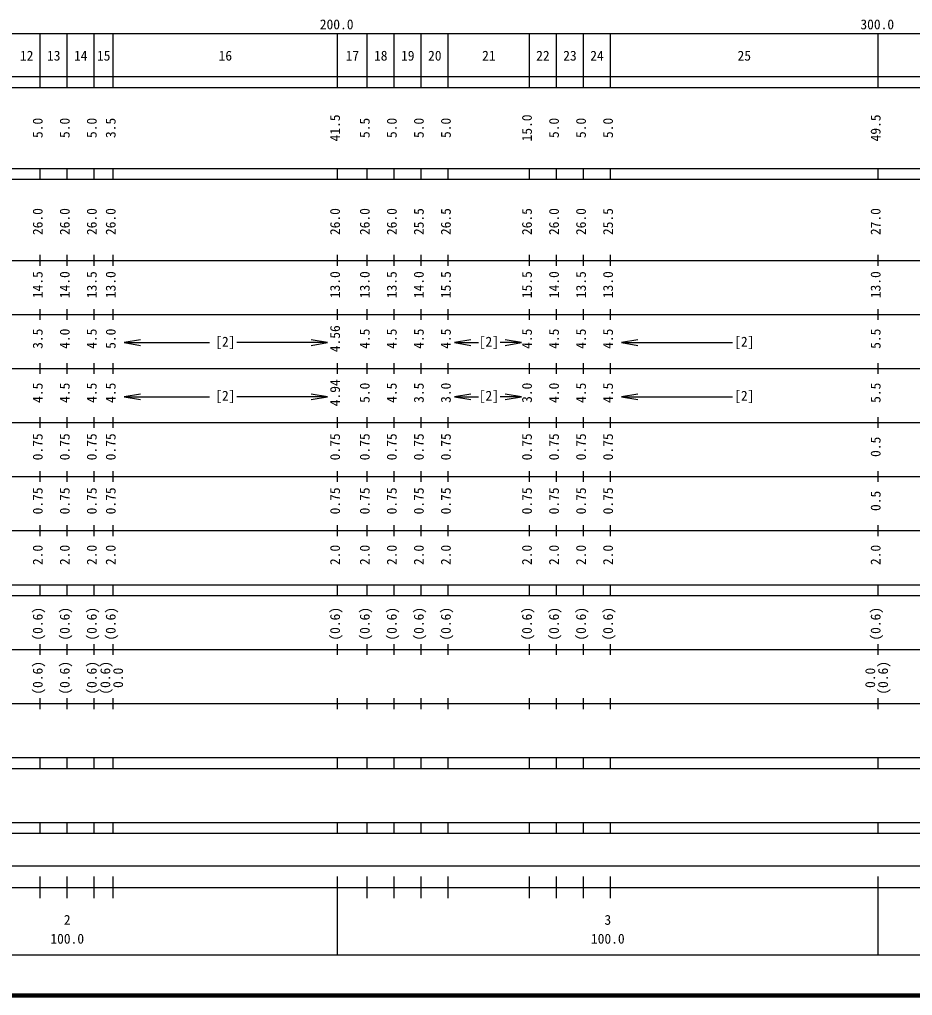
# Model space of a CAD drawing. Units: millimetres on the paper, enlarged 1000 times. Extents: x 40000 to 680000, y 20000 to 380000.
# Drawn here: x 209177 to 374361, y 20000 to 200558 of the extents above; entities that cross this region are included whole.
import ezdxf
from ezdxf.enums import TextEntityAlignment as Align

# ---------------------------------------------------------------- set-up
doc = ezdxf.new("R2010")
doc.units = ezdxf.units.MM
doc.header["$LTSCALE"] = 1000
doc.layers.add('M-TTL', color=2, linetype='Continuous', lineweight=140)
doc.layers.add('M-TTL-BAND', color=7, linetype='Continuous', lineweight=25)
doc.styles.add('ＭＳ ゴシック', font='')
doc.styles.get('ＭＳ ゴシック').set_extended_font_data('MS Gothic')

# ---------------------------------------------------------------- blocks, each defined once
blk = doc.blocks.new('open_arrow')
at = {"color": 0, "linetype": 'Continuous', "lineweight": -2}
blk.add_lwpolyline([(7.5, 1.25), (0, 0), (7.5, -1.25)], dxfattribs=at)

msp = doc.modelspace()

# ---------------------------------------------------------------- linework, layer by layer
at = {"layer": 'M-TTL'}
msp.add_line((40000, 20000), (680000, 20000), dxfattribs=at)
at = {"layer": 'M-TTL-BAND'}
for p, q in [((68000, 198000), (579000, 198000)), ((213000, 188000), (213000, 198000)), ((218000, 188000), (218000, 198000)), ((223000, 188000), (223000, 198000)), ((226500, 188000), (226500, 198000)), ((268000, 188000), (268000, 198000)), ((273500, 188000), (273500, 198000)), ((278500, 188000), (278500, 198000)), ((283500, 188000), (283500, 198000)), ((288500, 188000), (288500, 198000)), ((303500, 188000), (303500, 198000)), ((308500, 188000), (308500, 198000)), ((313500, 188000), (313500, 198000)), ((318500, 188000), (318500, 198000)), ((368000, 188000), (368000, 198000)), ((40000, 190000), (579000, 190000)), ((40000, 188000), (579000, 188000)), ((40000, 173000), (579000, 173000)), ((213000, 171000), (213000, 173000)), ((218000, 171000), (218000, 173000)), ((223000, 171000), (223000, 173000)), ((226500, 171000), (226500, 173000)), ((268000, 171000), (268000, 173000)), ((273500, 171000), (273500, 173000)), ((278500, 171000), (278500, 173000)), ((283500, 171000), (283500, 173000)), ((288500, 171000), (288500, 173000)), ((303500, 171000), (303500, 173000)), ((308500, 171000), (308500, 173000)), ((313500, 171000), (313500, 173000)), ((318500, 171000), (318500, 173000)), ((368000, 171000), (368000, 173000)), ((40000, 171000), (579000, 171000)), ((40000, 156000), (579000, 156000)), ((213000, 155000), (213000, 157000)), ((218000, 155000), (218000, 157000)), ((223000, 155000), (223000, 157000)), ((226500, 155000), (226500, 157000)), ((268000, 155000), (268000, 157000)), ((273500, 155000), (273500, 157000)), ((278500, 155000), (278500, 157000)), ((283500, 155000), (283500, 157000)), ((288500, 155000), (288500, 157000)), ((303500, 155000), (303500, 157000)), ((308500, 155000), (308500, 157000)), ((313500, 155000), (313500, 157000)), ((318500, 155000), (318500, 157000)), ((368000, 155000), (368000, 157000)), ((213000, 145000), (213000, 147000)), ((218000, 145000), (218000, 147000)), ((223000, 145000), (223000, 147000)), ((226500, 145000), (226500, 147000)), ((268000, 145000), (268000, 147000)), ((273500, 145000), (273500, 147000)), ((278500, 145000), (278500, 147000)), ((283500, 145000), (283500, 147000)), ((288500, 145000), (288500, 147000)), ((303500, 145000), (303500, 147000)), ((308500, 145000), (308500, 147000)), ((313500, 145000), (313500, 147000)), ((318500, 145000), (318500, 147000)), ((368000, 145000), (368000, 147000)), ((46000, 146000), (579000, 146000)), ((228554, 140776), (244337, 140776)), ((266126, 140776), (249365, 140776)), ((289660, 140776), (294060, 140776)), ((302021, 140776), (298111, 140776)), ((320528, 140776), (341059, 140776)), ((52000, 136000), (579000, 136000)), ((213000, 135000), (213000, 137000)), ((218000, 135000), (218000, 137000)), ((223000, 135000), (223000, 137000)), ((226500, 135000), (226500, 137000)), ((268000, 135000), (268000, 137000)), ((273500, 135000), (273500, 137000)), ((278500, 135000), (278500, 137000)), ((283500, 135000), (283500, 137000)), ((288500, 135000), (288500, 137000)), ((303500, 135000), (303500, 137000)), ((308500, 135000), (308500, 137000)), ((313500, 135000), (313500, 137000)), ((318500, 135000), (318500, 137000)), ((368000, 135000), (368000, 137000)), ((228554, 130776), (244337, 130776)), ((266126, 130776), (249365, 130776)), ((289660, 130776), (294060, 130776)), ((302021, 130776), (298111, 130776)), ((320528, 130776), (341059, 130776)), ((213000, 125000), (213000, 127000)), ((218000, 125000), (218000, 127000)), ((223000, 125000), (223000, 127000)), ((226500, 125000), (226500, 127000)), ((268000, 125000), (268000, 127000)), ((273500, 125000), (273500, 127000)), ((278500, 125000), (278500, 127000)), ((283500, 125000), (283500, 127000)), ((288500, 125000), (288500, 127000)), ((303500, 125000), (303500, 127000)), ((308500, 125000), (308500, 127000)), ((313500, 125000), (313500, 127000)), ((318500, 125000), (318500, 127000)), ((368000, 125000), (368000, 127000)), ((46000, 126000), (579000, 126000)), ((52000, 116000), (579000, 116000)), ((213000, 115000), (213000, 117000)), ((218000, 115000), (218000, 117000)), ((223000, 115000), (223000, 117000)), ((226500, 115000), (226500, 117000)), ((268000, 115000), (268000, 117000)), ((273500, 115000), (273500, 117000)), ((278500, 115000), (278500, 117000)), ((283500, 115000), (283500, 117000)), ((288500, 115000), (288500, 117000)), ((303500, 115000), (303500, 117000)), ((308500, 115000), (308500, 117000)), ((313500, 115000), (313500, 117000)), ((318500, 115000), (318500, 117000)), ((368000, 115000), (368000, 117000)), ((213000, 105000), (213000, 107000)), ((218000, 105000), (218000, 107000)), ((223000, 105000), (223000, 107000)), ((226500, 105000), (226500, 107000)), ((268000, 105000), (268000, 107000)), ((273500, 105000), (273500, 107000)), ((278500, 105000), (278500, 107000)), ((283500, 105000), (283500, 107000)), ((288500, 105000), (288500, 107000)), ((303500, 105000), (303500, 107000)), ((308500, 105000), (308500, 107000)), ((313500, 105000), (313500, 107000)), ((318500, 105000), (318500, 107000)), ((368000, 105000), (368000, 107000)), ((46000, 106000), (579000, 106000)), ((40000, 96000), (579000, 96000)), ((213000, 94000), (213000, 96000)), ((218000, 94000), (218000, 96000)), ((223000, 94000), (223000, 96000)), ((226500, 94000), (226500, 96000)), ((268000, 94000), (268000, 96000)), ((273500, 94000), (273500, 96000)), ((278500, 94000), (278500, 96000)), ((283500, 94000), (283500, 96000)), ((288500, 94000), (288500, 96000)), ((303500, 94000), (303500, 96000)), ((308500, 94000), (308500, 96000)), ((313500, 94000), (313500, 96000)), ((318500, 94000), (318500, 96000)), ((368000, 94000), (368000, 96000)), ((40000, 94000), (579000, 94000)), ((213000, 83000), (213000, 85000)), ((218000, 83000), (218000, 85000)), ((223000, 83000), (223000, 85000)), ((226500, 83000), (226500, 85000)), ((268000, 83000), (268000, 85000)), ((273500, 83000), (273500, 85000)), ((278500, 83000), (278500, 85000)), ((283500, 83000), (283500, 85000)), ((288500, 83000), (288500, 85000)), ((303500, 83000), (303500, 85000)), ((308500, 83000), (308500, 85000)), ((313500, 83000), (313500, 85000)), ((318500, 83000), (318500, 85000)), ((368000, 83000), (368000, 85000)), ((49000, 84000), (579000, 84000)), ((213000, 73000), (213000, 75000)), ((218000, 73000), (218000, 75000)), ((223000, 73000), (223000, 75000)), ((226500, 73000), (226500, 75000)), ((268000, 73000), (268000, 75000)), ((273500, 73000), (273500, 75000)), ((278500, 73000), (278500, 75000)), ((283500, 73000), (283500, 75000)), ((288500, 73000), (288500, 75000)), ((303500, 73000), (303500, 75000)), ((308500, 73000), (308500, 75000)), ((313500, 73000), (313500, 75000)), ((318500, 73000), (318500, 75000)), ((368000, 73000), (368000, 75000)), ((40000, 74000), (579000, 74000)), ((40000, 64000), (579000, 64000)), ((213000, 62000), (213000, 64000)), ((218000, 62000), (218000, 64000)), ((223000, 62000), (223000, 64000)), ((226500, 62000), (226500, 64000)), ((268000, 62000), (268000, 64000)), ((273500, 62000), (273500, 64000)), ((278500, 62000), (278500, 64000)), ((283500, 62000), (283500, 64000)), ((288500, 62000), (288500, 64000)), ((303500, 62000), (303500, 64000)), ((308500, 62000), (308500, 64000)), ((313500, 62000), (313500, 64000)), ((318500, 62000), (318500, 64000)), ((368000, 62000), (368000, 64000)), ((40000, 62000), (579000, 62000)), ((40000, 52000), (579000, 52000)), ((213000, 50000), (213000, 52000)), ((218000, 50000), (218000, 52000)), ((223000, 50000), (223000, 52000)), ((226500, 50000), (226500, 52000)), ((268000, 50000), (268000, 52000)), ((273500, 50000), (273500, 52000)), ((278500, 50000), (278500, 52000)), ((283500, 50000), (283500, 52000)), ((288500, 50000), (288500, 52000)), ((303500, 50000), (303500, 52000)), ((308500, 50000), (308500, 52000)), ((313500, 50000), (313500, 52000)), ((318500, 50000), (318500, 52000)), ((368000, 50000), (368000, 52000)), ((40000, 50000), (579000, 50000)), ((71000, 44000), (445000, 44000)), ((213000, 38000), (213000, 42000)), ((218000, 38000), (218000, 42000)), ((223000, 38000), (223000, 42000)), ((226500, 38000), (226500, 42000)), ((268000, 27500), (268000, 42000)), ((273500, 38000), (273500, 42000)), ((278500, 38000), (278500, 42000)), ((283500, 38000), (283500, 42000)), ((288500, 38000), (288500, 42000)), ((303500, 38000), (303500, 42000)), ((308500, 38000), (308500, 42000)), ((313500, 38000), (313500, 42000)), ((318500, 38000), (318500, 42000)), ((368000, 27500), (368000, 42000)), ((40000, 40000), (579000, 40000)), ((68000, 27500), (579000, 27500))]:
    msp.add_line(p, q, dxfattribs=at)

# ---------------------------------------------------------------- block references
at = {"layer": 'M-TTL-BAND', "xscale": 400, "yscale": 400}
for p in [(228554, 140776), (289660, 140776), (320528, 140776), (228554, 130776), (289660, 130776), (320528, 130776)]:
    msp.add_blockref('open_arrow', p, dxfattribs=at)
at = {"layer": 'M-TTL-BAND', "xscale": 400, "yscale": 400, "rotation": 180}
for p in [(266126, 140776), (302021, 140776), (266126, 130776), (302021, 130776)]:
    msp.add_blockref('open_arrow', p, dxfattribs=at)

# ---------------------------------------------------------------- texts
at = {"layer": 'M-TTL-BAND', "style": 'ＭＳ ゴシック'}
for s, p in [('200.0', (267844, 198195)), ('300.0', (367844, 198195)), ('12', (210500, 192405)), ('13', (215500, 192405)), ('14', (220500, 192405)), ('15', (224750, 192405)), ('16', (247250, 192405)), ('17', (270750, 192405)), ('18', (276000, 192405)), ('19', (281000, 192405)), ('20', (286000, 192405)), ('21', (296000, 192405)), ('22', (306000, 192405)), ('23', (311000, 192405)), ('24', (316000, 192405)), ('25', (343250, 192405)), ('[2]', (247250, 139500)), ('[2]', (296000, 139500)), ('[2]', (343250, 139500)), ('[2]', (247250, 129500)), ('[2]', (296000, 129500)), ('[2]', (343250, 129500)), ('2', (218000, 32523)), ('3', (318000, 32523)), ('100.0', (218000, 29033)), ('100.0', (318000, 29033))]:
    msp.add_text(s, height=1833, dxfattribs=at).set_placement(p, align=Align.BOTTOM_CENTER)
for s, p in [('41.5', (269000, 180500)), ('15.0', (304500, 180500)), ('49.5', (369000, 180500)), ('5.0', (214000, 180500)), ('5.0', (219000, 180500)), ('5.0', (224000, 180500)), ('3.5', (227500, 180500)), ('5.5', (274500, 180500)), ('5.0', (279500, 180500)), ('5.0', (284500, 180500)), ('5.0', (289500, 180500)), ('5.0', (309500, 180500)), ('5.0', (314500, 180500)), ('5.0', (319500, 180500)), ('26.0', (214000, 163174)), ('26.0', (219000, 163174)), ('26.0', (224000, 163174)), ('26.0', (227500, 163174)), ('26.0', (269000, 163174)), ('26.0', (274500, 163174)), ('26.0', (279500, 163174)), ('25.5', (284500, 163174)), ('26.5', (289500, 163174)), ('26.5', (304500, 163174)), ('26.0', (309500, 163174)), ('26.0', (314500, 163174)), ('25.5', (319500, 163174)), ('27.0', (369000, 163174)), ('14.5', (214000, 151500)), ('14.0', (219000, 151500)), ('13.5', (224000, 151500)), ('13.0', (227500, 151500)), ('13.0', (269000, 151500)), ('13.0', (274500, 151500)), ('13.5', (279500, 151500)), ('14.0', (284500, 151500)), ('15.5', (289500, 151500)), ('15.5', (304500, 151500)), ('14.0', (309500, 151500)), ('13.5', (314500, 151500)), ('13.0', (319500, 151500)), ('13.0', (369000, 151500)), ('3.5', (214000, 141500)), ('4.0', (219000, 141500)), ('4.5', (224000, 141500)), ('5.0', (227500, 141500)), ('4.56', (269000, 141500)), ('4.5', (274500, 141500)), ('4.5', (279500, 141500)), ('4.5', (284500, 141500)), ('4.5', (289500, 141500)), ('4.5', (304500, 141500)), ('4.5', (309500, 141500)), ('4.5', (314500, 141500)), ('4.5', (319500, 141500)), ('5.5', (369000, 141500)), ('4.94', (269000, 131500)), ('4.5', (214000, 131500)), ('4.5', (219000, 131500)), ('4.5', (224000, 131500)), ('4.5', (227500, 131500)), ('5.0', (274500, 131500)), ('4.5', (279500, 131500)), ('3.5', (284500, 131500)), ('3.0', (289500, 131500)), ('3.0', (304500, 131500)), ('4.0', (309500, 131500)), ('4.5', (314500, 131500)), ('4.5', (319500, 131500)), ('5.5', (369000, 131500)), ('0.75', (214000, 121500)), ('0.75', (219000, 121500)), ('0.75', (224000, 121500)), ('0.75', (227500, 121500)), ('0.75', (269000, 121500)), ('0.75', (274500, 121500)), ('0.75', (279500, 121500)), ('0.75', (284500, 121500)), ('0.75', (289500, 121500)), ('0.75', (304500, 121500)), ('0.75', (309500, 121500)), ('0.75', (314500, 121500)), ('0.75', (319500, 121500)), ('0.5', (369000, 121500)), ('0.75', (214000, 111500)), ('0.75', (219000, 111500)), ('0.75', (224000, 111500)), ('0.75', (227500, 111500)), ('0.75', (269000, 111500)), ('0.75', (274500, 111500)), ('0.75', (279500, 111500)), ('0.75', (284500, 111500)), ('0.75', (289500, 111500)), ('0.75', (304500, 111500)), ('0.75', (309500, 111500)), ('0.75', (314500, 111500)), ('0.75', (319500, 111500)), ('0.5', (369000, 111500)), ('2.0', (214000, 101500)), ('2.0', (219000, 101500)), ('2.0', (224000, 101500)), ('2.0', (227500, 101500)), ('2.0', (269000, 101500)), ('2.0', (274500, 101500)), ('2.0', (279500, 101500)), ('2.0', (284500, 101500)), ('2.0', (289500, 101500)), ('2.0', (304500, 101500)), ('2.0', (309500, 101500)), ('2.0', (314500, 101500)), ('2.0', (319500, 101500)), ('2.0', (369000, 101500)), ('(0.6)', (214000, 88764)), ('(0.6)', (219000, 88764)), ('(0.6)', (224000, 88764)), ('(0.6)', (227500, 88764)), ('(0.6)', (269000, 88764)), ('(0.6)', (274500, 88764)), ('(0.6)', (279500, 88764)), ('(0.6)', (284500, 88764)), ('(0.6)', (289500, 88764)), ('(0.6)', (304500, 88764)), ('(0.6)', (309500, 88764)), ('(0.6)', (314500, 88764)), ('(0.6)', (319500, 88764)), ('(0.6)', (369000, 88764)), ('(0.6)', (214000, 78764)), ('(0.6)', (219000, 78764)), ('(0.6)', (224000, 78764)), ('(0.6)', (226500, 78764)), ('(0.6)', (370370, 78764)), ('0.0', (228870, 78764)), ('0.0', (368000, 78764))]:
    msp.add_text(s, height=1833, rotation=90, dxfattribs=at).set_placement(p, align=Align.BOTTOM_CENTER)

doc.saveas('drawing.dxf')
